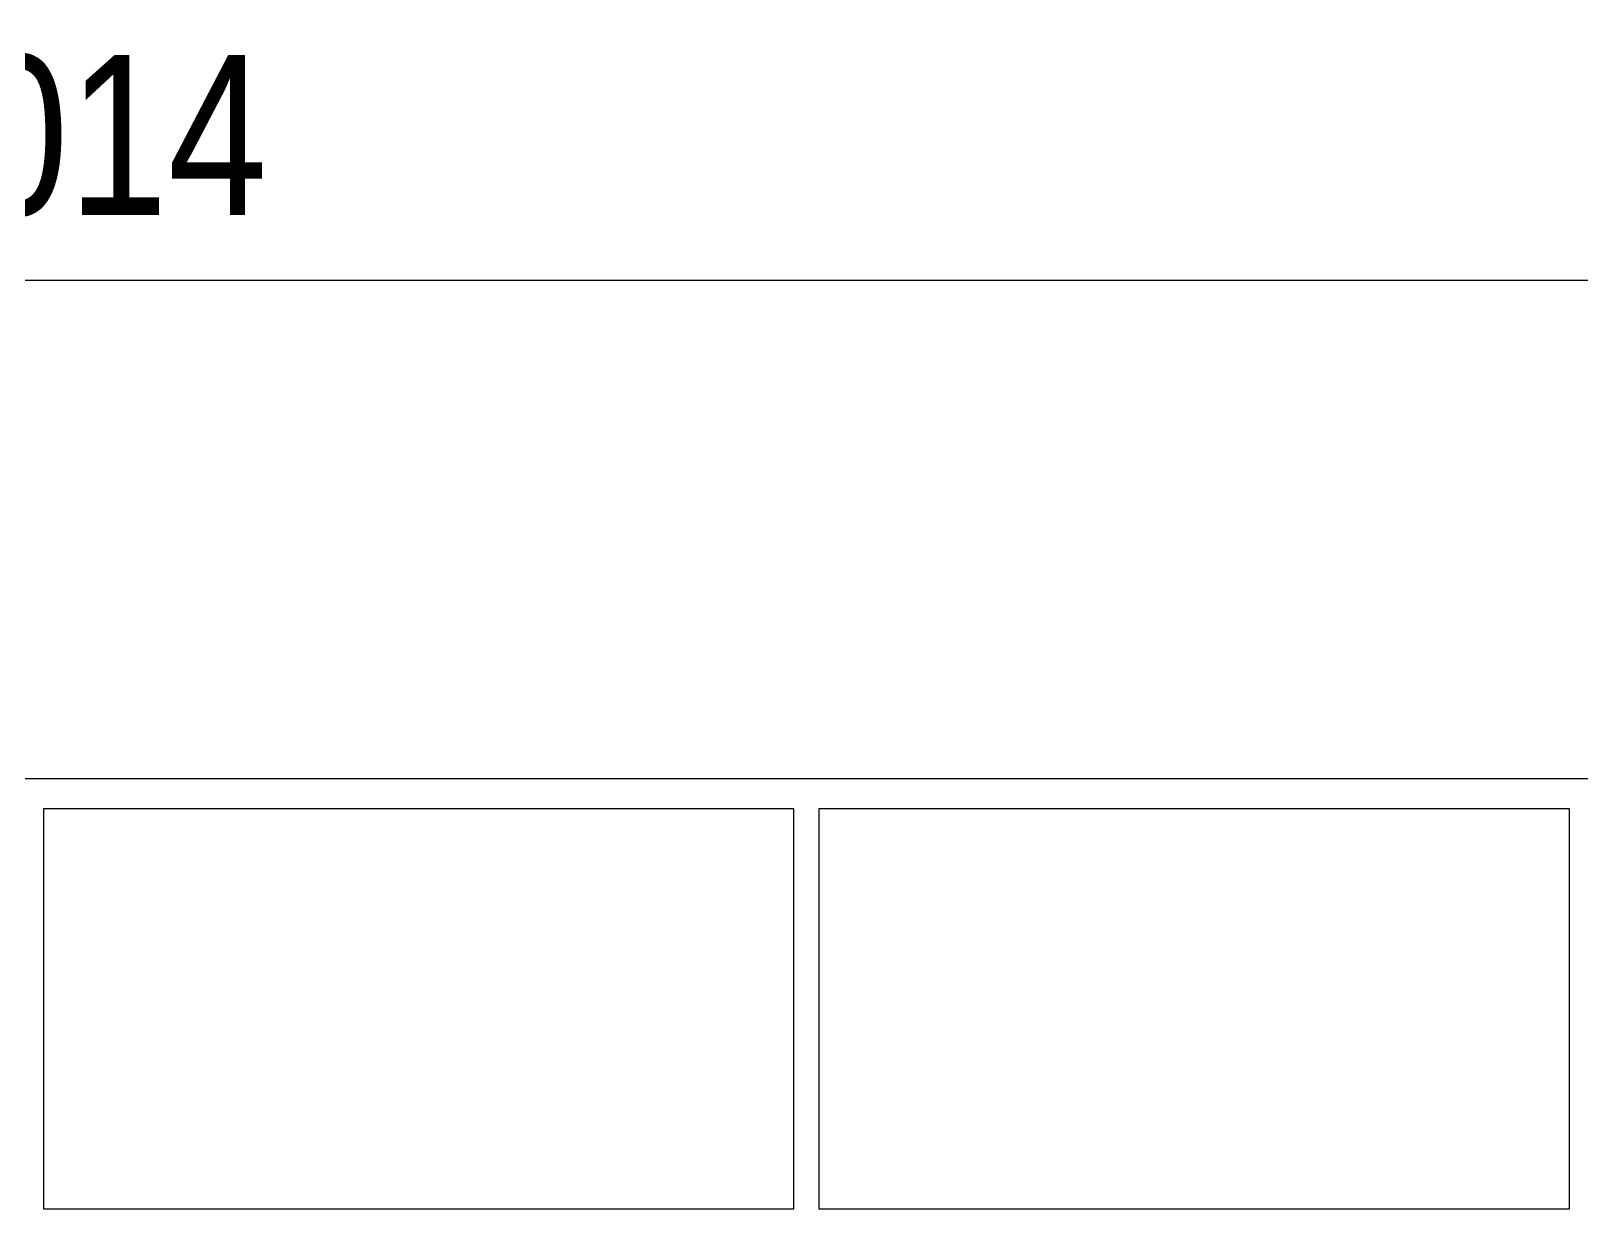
# Model space of a CAD drawing. Header units: millimetres. Extents: x 11004 to 16944, y 3285 to 7490.
# Drawn here: x 12319.4 to 12629.4, y 5530.4 to 5766 of the extents above; entities that cross this region are included whole.
import ezdxf

# ---------------------------------------------------------------- set-up
doc = ezdxf.new("R2010")
doc.units = ezdxf.units.MM
doc.header["$LTSCALE"] = 0.3
doc.styles.add('SEACAD_Arial', font='arial.ttf', dxfattribs={"width": 0.8})
doc.dimstyles.new('ISO-25', dxfattribs={"dimtxt": 1.6, "dimasz": 2, "dimexe": 0.5, "dimexo": 1.5, "dimtad": 1, "dimdec": 0, "dimtxsty": 'SEACAD_Arial', "dimcen": 2, "dimadec": 0, "dimazin": 0, "dimtfac": 1, "dimtdec": 0, "dimtmove": 0, "dimatfit": 3, "dimfxl": 1, "dimarcsym": 0})

# ---------------------------------------------------------------- blocks, each defined once
blk = doc.blocks.new('*D134')
at = {"color": 0, "lineweight": -2, "transparency": 16777216}
for p, q in [((11819.88, 5666.45), (11819.88, 5726.21)), ((12833.88, 5666.43), (12833.88, 5726.21)), ((11859.88, 5716.21), (12793.88, 5716.21))]:
    blk.add_line(p, q, dxfattribs=at)
at = {"color": 0, "transparency": 16777216}
for points in [[(11859.88, 5722.87), (11859.88, 5709.54), (11819.88, 5716.21)], [(12793.88, 5722.87), (12793.88, 5709.54), (12833.88, 5716.21)]]:
    blk.add_solid(points, dxfattribs=at)
at = {"layer": 'Defpoints', "color": 0, "transparency": 16777216}
for p in [(12833.88, 5716.21), (11819.88, 5636.45), (12833.88, 5636.43)]:
    blk.add_point(p, dxfattribs=at)
at = {"color": 0, "transparency": 16777216, "insert": (12326.88, 5745.05), "char_height": 32, "attachment_point": 5, "style": 'SEACAD_Arial'}
blk.add_mtext('1014', dxfattribs=at)

msp = doc.modelspace()

# ---------------------------------------------------------------- linework, layer by layer
msp.add_line((11787.88, 5616.56), (12865.88, 5616.56))
at = {"color": 7, "linetype": 'Continuous'}
for p, q in [((12471.91, 5610.45), (12321.91, 5610.45)), ((12321.91, 5610.45), (12321.91, 5530.45)), ((12471.91, 5530.45), (12471.91, 5610.45)), ((12626.91, 5610.45), (12476.91, 5610.45)), ((12476.91, 5610.45), (12476.91, 5530.45)), ((12626.91, 5530.45), (12626.91, 5610.45)), ((12321.91, 5530.45), (12471.91, 5530.45)), ((12476.91, 5530.45), (12626.91, 5530.45))]:
    msp.add_line(p, q, dxfattribs=at)

# ---------------------------------------------------------------- dimensions: what is measured, and where the dimension line sits
dim = msp.add_linear_dim(base=(12833.88, 5716.21), p1=(11819.88, 5636.45), p2=(12833.88, 5636.43), dimstyle='ISO-25', override={"dimscale": 0})
dim.commit()
dim.dimension.update_dxf_attribs({"geometry": '*D134', "text_midpoint": (12326.88, 5745.05)})

doc.saveas('drawing.dxf')
